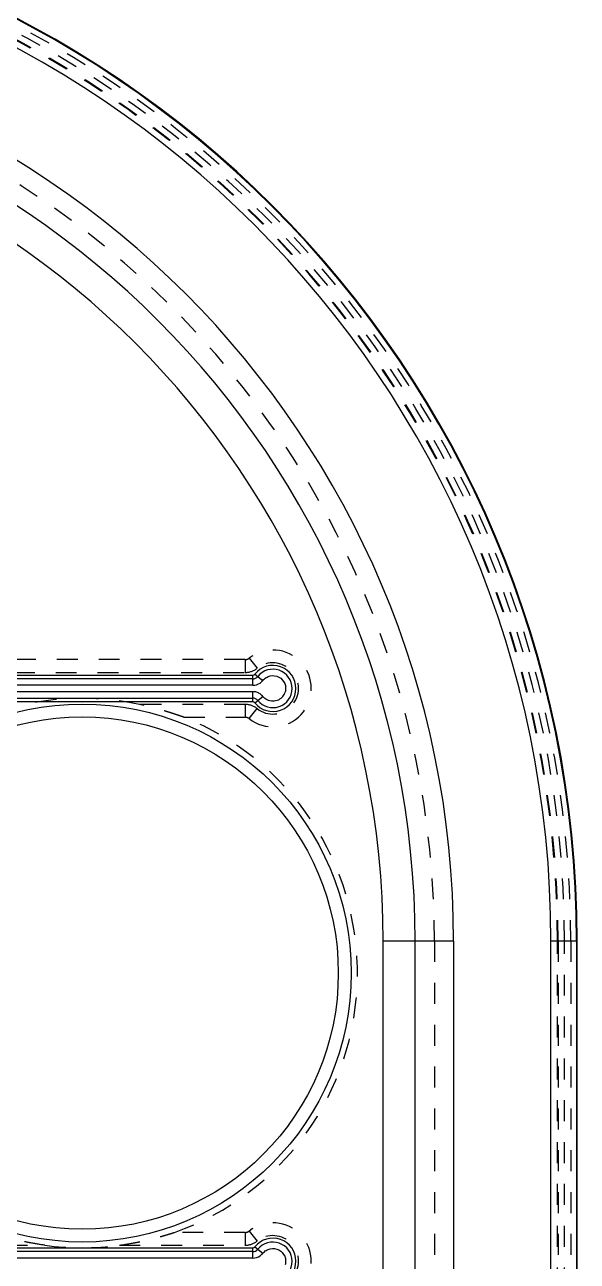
# Model space of a CAD drawing. Header units: millimetres. Extents: x -840 to 1682, y -9216 to -2117.
# Drawn here: x -256.9 to -213.7, y -2510.8 to -2414.3 of the extents above; entities that cross this region are included whole.
import ezdxf

# ---------------------------------------------------------------- set-up
doc = ezdxf.new("R2010")
doc.units = ezdxf.units.MM
doc.header["$LTSCALE"] = 16.335
doc.linetypes.add('HIDDEN', pattern=[0.2, 0.1, -0.1])
doc.layers.get('0').update_dxf_attribs({"linetype": 'CONTINUOUS'})
doc.layers.add('DEFAULT_2', color=8, linetype='HIDDEN')

msp = doc.modelspace()

# ---------------------------------------------------------------- linework, layer by layer
at = {"color": 7, "linetype": 'Continuous'}
for p, q in [((-239.053, -2465.358), (-271.688, -2465.358)), ((-271.676, -2465.058), (-239.053, -2465.058)), ((-239.053, -2465.858), (-239.053, -2465.058)), ((-238.897, -2464.983), (-238.273, -2465.483)), ((-239.053, -2465.858), (-271.688, -2465.858)), ((-271.688, -2466.358), (-239.055, -2466.358)), ((-239.053, -2467.158), (-239.053, -2466.358)), ((-271.688, -2466.858), (-239.053, -2466.858)), ((-239.053, -2467.158), (-271.688, -2467.158)), ((-238.897, -2467.233), (-238.273, -2466.733)), ((-223.381, -2485.831), (-228.881, -2485.831)), ((-228.881, -2535.831), (-228.881, -2485.831)), ((-226.381, -2535.831), (-226.381, -2485.831)), ((-223.381, -2485.831), (-223.381, -2535.831)), ((-213.725, -2485.831), (-215.779, -2485.831)), ((-215.779, -2535.831), (-215.779, -2485.831)), ((-213.781, -2485.831), (-213.781, -2535.831)), ((-213.725, -2535.831), (-213.725, -2485.831)), ((-239.053, -2510.081), (-271.688, -2510.081)), ((-271.676, -2509.781), (-239.053, -2509.781)), ((-239.053, -2510.581), (-239.053, -2509.781)), ((-238.897, -2509.706), (-238.273, -2510.206)), ((-239.053, -2510.581), (-271.688, -2510.581))]:
    msp.add_line(p, q, dxfattribs=at)
for radius in [21, 20]:
    msp.add_circle((-252.381, -2488.331), radius, dxfattribs=at)
for centre, radius, start, end in [((-294.881, -2485.831), 81.156, 0, 90), ((-294.881, -2485.831), 81.099, 0, 90), ((-294.881, -2485.831), 79.102, 0, 90), ((-294.881, -2485.831), 71.5, 0, 90), ((-294.881, -2485.831), 68.5, 0, 90), ((-294.881, -2485.831), 66, 0, 90), ((-237.492, -2466.108), 1.8, 218.68219, 141.31781), ((-237.492, -2466.108), 1.5, 218.68219, 141.31781), ((-239.053, -2464.858), 0.2, 270, 321.31781), ((-239.053, -2464.858), 0.5, 270, 321.31781), ((-239.049, -2464.866), 0.991, 304.42079, 321.31273), ((-239.056, -2467.374), 1.016, 73.10685, 89.9714), ((-239.051, -2467.353), 0.994, 55.775, 73.01794), ((-237.492, -2466.108), 1, 321.31781, 343.17908), ((-239.053, -2467.358), 0.5, 38.68219, 90), ((-239.053, -2467.358), 0.2, 38.68219, 90), ((-237.492, -2510.831), 1.8, 218.68219, 141.31781), ((-239.053, -2509.581), 0.2, 270, 321.31781), ((-239.053, -2509.581), 0.5, 270, 321.31781), ((-237.492, -2510.831), 1.5, 218.68219, 141.31781), ((-239.049, -2509.589), 0.991, 304.42079, 321.31273)]:
    msp.add_arc(centre, radius, start, end, dxfattribs=at)
for points in [[(-239.053, -2465.858), (-238.857, -2465.858), (-238.652, -2465.795), (-238.49, -2465.684)], [(-238.281, -2466.725), (-238.341, -2466.651), (-238.413, -2466.584), (-238.492, -2466.531)], [(-239.053, -2510.581), (-238.857, -2510.581), (-238.652, -2510.518), (-238.49, -2510.408)]]:
    msp.add_open_spline(points, degree=3, dxfattribs=at)
for points, knots in [([(-238.276, -2465.485), (-238.204, -2465.396), (-238.028, -2465.241), (-237.6, -2465.067), (-236.989, -2465.147), (-236.575, -2465.604), (-236.474, -2466.055), (-236.502, -2466.288), (-236.535, -2466.397)], [0, 0, 0, 0, 0.125847, 0.251946, 0.500004, 0.748069, 0.874162, 1, 1, 1, 1]), ([(-236.712, -2466.733), (-236.805, -2466.849), (-237.047, -2467.042), (-237.498, -2467.142), (-237.948, -2467.037), (-238.188, -2466.841), (-238.281, -2466.725)], [0, 0, 0, 0, 0.250023, 0.499961, 0.749909, 1, 1, 1, 1]), ([(-238.276, -2510.208), (-238.204, -2510.119), (-238.028, -2509.964), (-237.6, -2509.79), (-236.989, -2509.871), (-236.575, -2510.327), (-236.474, -2510.778), (-236.502, -2511.011), (-236.535, -2511.121)], [0, 0, 0, 0, 0.125847, 0.251946, 0.500004, 0.748069, 0.874162, 1, 1, 1, 1])]:
    msp.add_open_spline(points, degree=3, knots=knots, dxfattribs=at)
at = {"layer": 'DEFAULT_2', "color": 8, "linetype": 'HIDDEN'}
for p, q in [((-239.348, -2463.751), (-238.729, -2464.537)), ((-239.657, -2463.858), (-270.781, -2463.858)), ((-239.657, -2463.858), (-239.657, -2464.858)), ((-270.781, -2464.858), (-239.657, -2464.858)), ((-239.657, -2467.358), (-247.895, -2467.358)), ((-239.657, -2467.358), (-239.657, -2468.358)), ((-244.439, -2468.358), (-239.657, -2468.358)), ((-239.348, -2468.465), (-238.729, -2467.679)), ((-224.881, -2485.831), (-224.881, -2535.831)), ((-215.277, -2535.831), (-215.277, -2485.831)), ((-215.222, -2485.831), (-215.222, -2535.831)), ((-214.723, -2535.831), (-214.723, -2485.831)), ((-214.224, -2485.831), (-214.224, -2535.831)), ((-239.657, -2508.581), (-245.174, -2508.581)), ((-239.657, -2508.581), (-239.657, -2509.581)), ((-239.348, -2508.474), (-238.729, -2509.26)), ((-268.085, -2509.581), (-255.286, -2509.581)), ((-249.476, -2509.581), (-239.657, -2509.581))]:
    msp.add_line(p, q, dxfattribs=at)
for centre, radius, start, end in [((-294.881, -2485.831), 80.657, 0, 90), ((-294.881, -2485.831), 80.158, 0, 90), ((-294.881, -2485.831), 79.659, 0, 90), ((-294.881, -2485.831), 79.603, 0, 90), ((-294.881, -2485.831), 70, 0, 90), ((-239.657, -2463.358), 0.5, 270, 308.21321), ((-237.492, -2466.108), 3, 231.78679, 128.21321), ((-239.657, -2463.358), 1.5, 270, 308.21321), ((-237.492, -2466.108), 2, 231.78679, 128.21321), ((-252.381, -2488.331), 21.448, 77.92769, 102.07231), ((-239.657, -2468.858), 1.5, 51.78679, 90), ((-252.381, -2488.331), 21.494, 289.59012, 68.31685), ((-239.657, -2468.858), 0.5, 51.78679, 90), ((-237.492, -2510.831), 3, 231.78679, 128.21321), ((-239.657, -2508.081), 0.5, 270, 308.21321), ((-237.492, -2510.831), 2, 231.78679, 128.21321), ((-252.381, -2488.331), 21.448, 262.21628, 277.78372), ((-239.657, -2508.081), 1.5, 270, 308.21321)]:
    msp.add_arc(centre, radius, start, end, dxfattribs=at)
for points, knots in [([(-244.439, -2468.358), (-244.448, -2468.358), (-244.476, -2468.346), (-244.529, -2468.331), (-244.603, -2468.304), (-244.723, -2468.263), (-244.889, -2468.205), (-245.098, -2468.134), (-245.317, -2468.061), (-245.618, -2467.963), (-246.001, -2467.844), (-246.468, -2467.709), (-247.098, -2467.539), (-247.575, -2467.426), (-247.895, -2467.358)], [0, 0, 0, 0, 0.007625, 0.024283, 0.046712, 0.072662, 0.13049, 0.192581, 0.256943, 0.322646, 0.456299, 0.591511, 0.727438, 1, 1, 1, 1]), ([(-255.286, -2509.581), (-255.676, -2509.528), (-256.259, -2509.432), (-257.03, -2509.275), (-257.603, -2509.143), (-258.075, -2509.022), (-258.448, -2508.92), (-258.721, -2508.842), (-258.986, -2508.764), (-259.198, -2508.699), (-259.357, -2508.65), (-259.458, -2508.619), (-259.529, -2508.596), (-259.57, -2508.586), (-259.583, -2508.581), (-259.588, -2508.581)], [0, 0, 0, 0, 0.267252, 0.40073, 0.533832, 0.666016, 0.731402, 0.795907, 0.858868, 0.918789, 0.946517, 0.971347, 0.990766, 0.997019, 1, 1, 1, 1]), ([(-249.476, -2509.581), (-249.086, -2509.528), (-248.502, -2509.432), (-247.731, -2509.275), (-247.159, -2509.143), (-246.686, -2509.022), (-246.314, -2508.92), (-246.04, -2508.842), (-245.775, -2508.764), (-245.563, -2508.699), (-245.405, -2508.65), (-245.303, -2508.619), (-245.232, -2508.596), (-245.192, -2508.586), (-245.178, -2508.581), (-245.174, -2508.581)], [0, 0, 0, 0, 0.267252, 0.40073, 0.533832, 0.666016, 0.731402, 0.795907, 0.858868, 0.918789, 0.946517, 0.971347, 0.990766, 0.997019, 1, 1, 1, 1])]:
    msp.add_open_spline(points, degree=3, knots=knots, dxfattribs=at)

doc.saveas('drawing.dxf')
